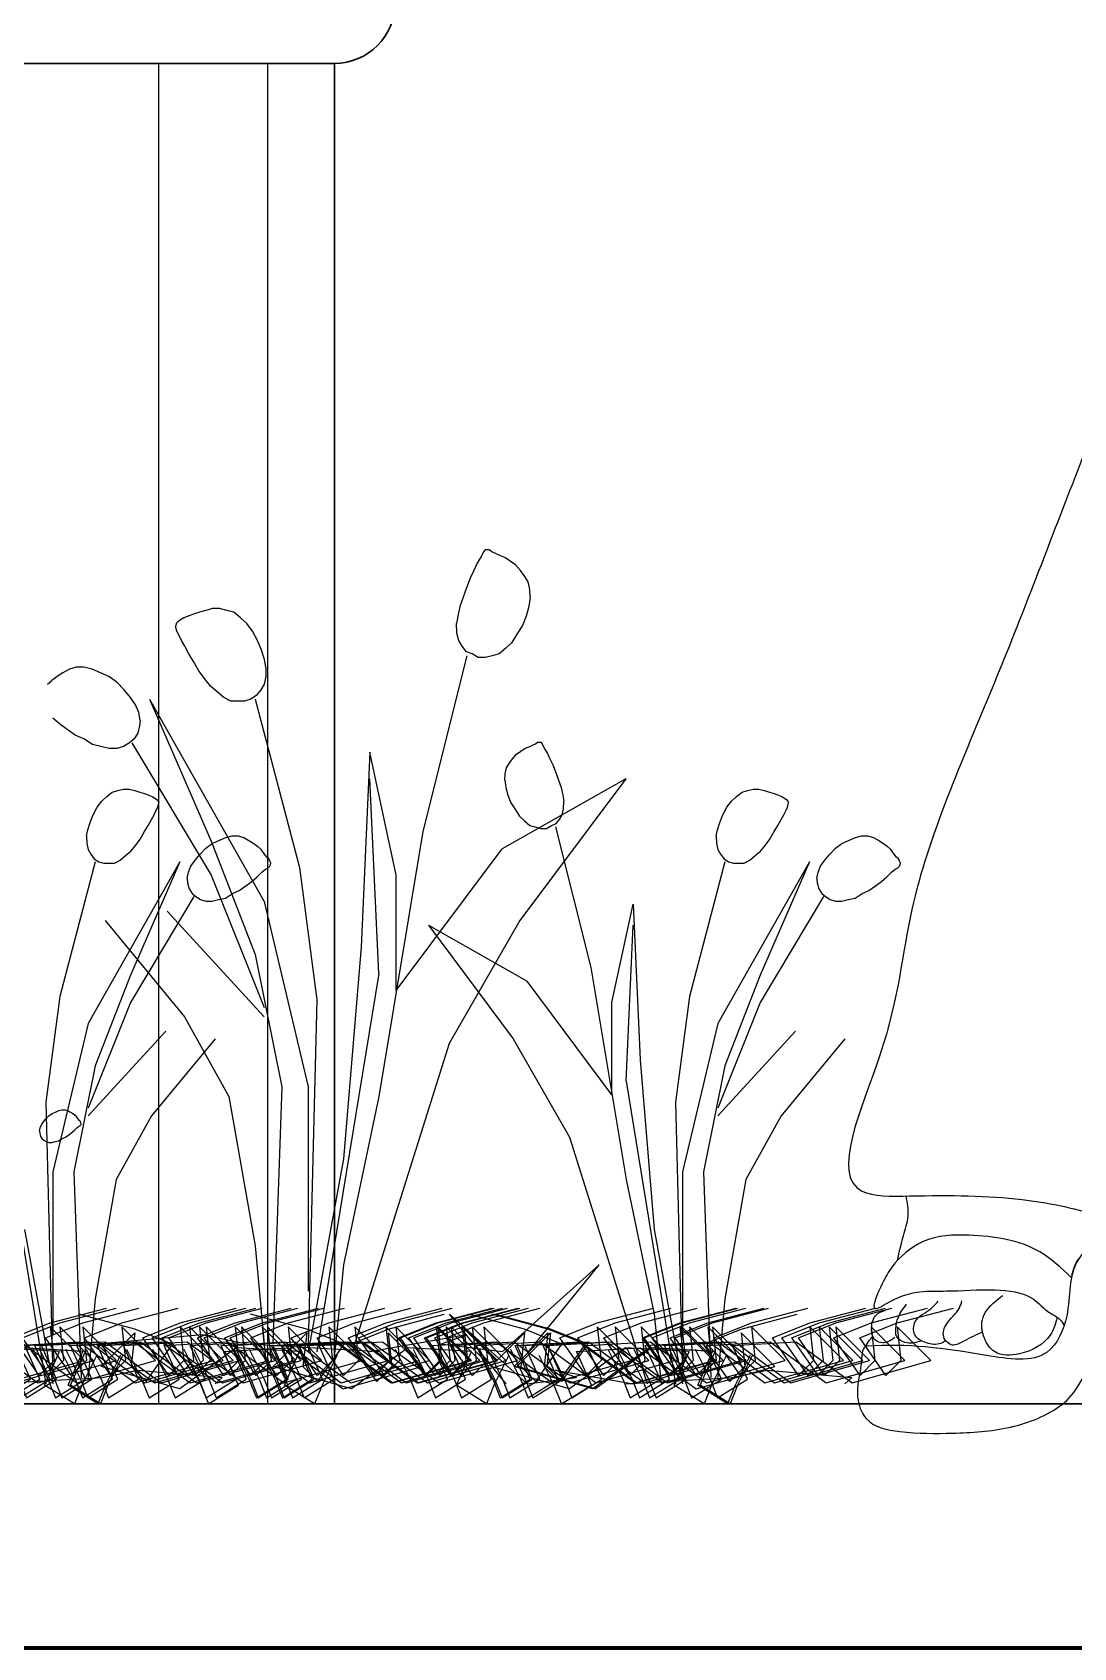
# Model space of a CAD drawing. Header units: metres. Extents: x -109 to 591, y -5 to 592.
# Drawn here: x 514.754 to 515.182, y 6.575 to 7.238 of the extents above; entities that cross this region are included whole.
import ezdxf

# ---------------------------------------------------------------- set-up
doc = ezdxf.new("R2010")
doc.units = ezdxf.units.M
doc.header["$LTSCALE"] = 0.03
doc.layers.add('Amb personas', color=8, linetype='Continuous')
doc.layers.add('Areas verdes', color=74, linetype='Continuous')
doc.layers.add('Muro', color=7, linetype='Continuous', lineweight=70)
doc.layers.add('Muro bajo', color=7, linetype='Continuous', lineweight=30)

# ---------------------------------------------------------------- blocks, each defined once
blk = doc.blocks.new('dam2')
blk.add_spline([(389.82247, 511.96284), (389.86059, 511.86052), (389.87812, 511.78105), (389.91049, 511.68002), (389.9388, 511.60054), (389.96847, 511.51029), (389.97926, 511.45236), (389.98465, 511.39848), (389.96577, 511.39713), (389.92127, 511.39713), (389.89026, 511.39175), (389.86464, 511.3904), (389.85655, 511.4106), (389.84981, 511.46718), (389.84037, 511.51702), (389.81475, 511.58707), (389.79452, 511.63422), (389.78103, 511.6625), (389.60313, 512.05307)], degree=3)
for points, knots in [([(389.96977, 511.37151), (389.96915, 511.37479), (389.96797, 511.38066), (389.96546, 511.38917), (389.96647, 511.39442), (389.96717, 511.39707)], [0.0196702, 0.0196702, 0.0196702, 0.0196702, 0.0934383, 0.1517417, 0.2109748, 0.2109748, 0.2109748, 0.2109748]), ([(389.90073, 511.36685), (389.90482, 511.37052), (389.91622, 511.38051), (389.9383, 511.38307), (389.95961, 511.38164), (389.97113, 511.37093), (389.97546, 511.36245), (389.98104, 511.34902), (389.9657, 511.36026), (389.95137, 511.35944), (389.9323, 511.36168), (389.91689, 511.36043), (389.91027, 511.35306), (389.90502, 511.35087), (389.90353, 511.34878), (389.90305, 511.34793)], [0.006062, 0.006062, 0.006062, 0.006062, 0.125101, 0.335346, 0.470824, 0.587058, 0.643344, 0.718229, 0.769405, 0.933275, 1.074645, 1.187626, 1.250176, 1.286159, 1.307644, 1.307644, 1.307644, 1.307644]), ([(389.90063, 511.36785), (389.90005, 511.37023), (389.89945, 511.37268), (389.89795, 511.3747), (389.89791, 511.37475)], [0, 0, 0, 0, 0.0530919, 0.05449483, 0.05449483, 0.05449483, 0.05449483]), ([(389.90591, 511.35105), (389.90643, 511.34849), (389.90844, 511.34146), (389.91851, 511.33565), (389.93001, 511.3349), (389.93499, 511.34193), (389.93652, 511.34982), (389.932, 511.3556), (389.9287, 511.3582), (389.92765, 511.35902)], [0.0237831, 0.0237831, 0.0237831, 0.0237831, 0.0795883, 0.1843187, 0.2569085, 0.3057364, 0.359637, 0.4230884, 0.4528736, 0.4528736, 0.4528736, 0.4528736]), ([(389.93525, 511.34434), (389.93769, 511.34313), (389.94145, 511.34123), (389.94695, 511.33766), (389.9517, 511.34189), (389.94948, 511.3483), (389.94501, 511.35172), (389.94404, 511.35535), (389.94376, 511.35643)], [0.0115743, 0.0115743, 0.0115743, 0.0115743, 0.0733709, 0.1059642, 0.1411235, 0.1799924, 0.2371829, 0.2612899, 0.2612899, 0.2612899, 0.2612899]), ([(389.94965, 511.34041), (389.95026, 511.33997), (389.95248, 511.33855), (389.9573, 511.33889), (389.9628, 511.34164), (389.96264, 511.34889), (389.95691, 511.35162), (389.95424, 511.35463), (389.95311, 511.35591)], [0.0111299, 0.0111299, 0.0111299, 0.0111299, 0.0275033, 0.069471, 0.1107259, 0.1488385, 0.2001434, 0.2378927, 0.2378927, 0.2378927, 0.2378927]), ([(389.95928, 511.34005), (389.96105, 511.33937), (389.96403, 511.33834), (389.96946, 511.34062), (389.96972, 511.3442), (389.96904, 511.34945), (389.96679, 511.35265), (389.96558, 511.35435)], [0.0168168, 0.0168168, 0.0168168, 0.0168168, 0.060318, 0.0870248, 0.1296374, 0.1685064, 0.2129652, 0.2129652, 0.2129652, 0.2129652]), ([(389.96985, 511.34117), (389.97121, 511.33985), (389.97356, 511.33818), (389.97853, 511.33966), (389.97945, 511.34469), (389.9784, 511.34994), (389.97526, 511.3512), (389.97389, 511.35176)], [0.016205, 0.016205, 0.016205, 0.016205, 0.0550066, 0.0791338, 0.1152944, 0.1550885, 0.1858402, 0.1858402, 0.1858402, 0.1858402]), ([(389.98147, 511.33692), (389.98096, 511.33781), (389.9801, 511.33933), (389.97899, 511.34067), (389.97853, 511.3412)], [0, 0, 0, 0, 0.0226074, 0.03825743, 0.03825743, 0.03825743, 0.03825743])]:
    blk.add_open_spline(points, degree=3, knots=knots)
at = {"start_tangent": (-0.994018, 0.109214), "end_tangent": (-0.994018, 0.109214)}
blk.add_spline([(389.98065, 511.33722), (389.93336, 511.33515), (389.90946, 511.33722), (389.90219, 511.35176), (389.89813, 511.37439), (389.89499, 511.3785), (389.89179, 511.33878), (389.90323, 511.31646), (389.92297, 511.30712), (389.94583, 511.304), (389.96662, 511.304), (389.98013, 511.30867), (389.98377, 511.31698), (389.98273, 511.33151), (389.98065, 511.33722)], degree=3, dxfattribs=at)

msp = doc.modelspace()

# ---------------------------------------------------------------- linework, layer by layer
for p, q in [((514.80594, 7.22491), (514.80594, 6.67491)), ((514.85065, 7.22491), (514.85065, 6.67491))]:
    msp.add_line(p, q)
at = {"layer": 'Areas verdes', "color": 6, "linetype": 'Continuous'}
for p, q in [((514.94012, 7.02532), (514.93942, 7.02454)), ((514.94082, 7.02532), (514.94012, 7.02532)), ((514.94175, 7.02532), (514.94082, 7.02532)), ((514.94284, 7.02454), (514.94175, 7.02532)), ((514.93678, 7.01989), (514.93546, 7.01678)), ((514.93779, 7.02144), (514.93678, 7.01989)), ((514.93865, 7.02299), (514.93779, 7.02144)), ((514.93942, 7.02454), (514.93865, 7.02299)), ((514.94431, 7.02377), (514.94284, 7.02454)), ((514.94609, 7.02299), (514.94431, 7.02377)), ((514.94819, 7.02221), (514.94609, 7.02299)), ((514.95036, 7.02066), (514.94819, 7.02221)), ((514.95254, 7.01911), (514.95036, 7.02066)), ((514.95463, 7.01678), (514.95254, 7.01911)), ((514.93391, 7.01368), (514.93244, 7.0098)), ((514.93546, 7.01678), (514.93391, 7.01368)), ((514.95634, 7.01445), (514.95463, 7.01678)), ((514.95773, 7.01213), (514.95634, 7.01445)), ((514.95843, 7.00902), (514.95773, 7.01213)), ((514.93096, 7.00592), (514.92972, 7.00204)), ((514.93244, 7.0098), (514.93096, 7.00592)), ((514.95859, 7.00592), (514.95804, 7.00204)), ((514.95859, 7.00592), (514.95843, 7.00902)), ((514.82032, 6.99894), (514.81815, 6.99816)), ((514.82272, 6.99971), (514.82032, 6.99894)), ((514.82536, 7.00049), (514.82272, 6.99971)), ((514.82815, 7.00126), (514.82536, 7.00049)), ((514.83103, 7.00126), (514.82815, 7.00126)), ((514.83397, 7.00049), (514.83103, 7.00126)), ((514.83685, 6.99971), (514.83397, 7.00049)), ((514.83964, 6.99738), (514.83685, 6.99971)), ((514.92972, 7.00204), (514.92879, 6.99816)), ((514.95804, 7.00204), (514.95696, 6.99816)), ((514.81326, 6.99506), (514.81302, 6.99428)), ((514.8131, 6.99351), (514.81302, 6.99428)), ((514.81349, 6.99195), (514.8131, 6.99351)), ((514.81388, 6.99583), (514.81326, 6.99506)), ((514.81427, 6.9904), (514.81349, 6.99195)), ((514.81496, 6.99661), (514.81388, 6.99583)), ((514.81636, 6.99738), (514.81496, 6.99661)), ((514.81815, 6.99816), (514.81636, 6.99738)), ((514.8422, 6.99506), (514.83964, 6.99738)), ((514.8446, 6.99195), (514.8422, 6.99506)), ((514.84662, 6.98807), (514.8446, 6.99195)), ((514.92879, 6.99816), (514.92833, 6.99506)), ((514.9284, 6.99118), (514.92833, 6.99506)), ((514.95541, 6.99428), (514.95339, 6.99118)), ((514.95696, 6.99816), (514.95541, 6.99428)), ((514.81535, 6.98807), (514.81427, 6.9904)), ((514.81675, 6.98575), (514.81535, 6.98807)), ((514.81838, 6.98264), (514.81675, 6.98575)), ((514.84825, 6.98419), (514.84662, 6.98807)), ((514.92918, 6.98807), (514.9284, 6.99118)), ((514.93058, 6.98575), (514.92918, 6.98807)), ((514.93244, 6.98342), (514.93058, 6.98575)), ((514.95106, 6.9873), (514.9485, 6.98497)), ((514.95339, 6.99118), (514.95106, 6.9873)), ((514.82032, 6.97954), (514.81838, 6.98264)), ((514.82249, 6.97566), (514.82032, 6.97954)), ((514.84941, 6.98031), (514.84825, 6.98419)), ((514.85004, 6.97721), (514.84941, 6.98031)), ((514.93469, 6.98264), (514.93244, 6.98342)), ((514.93725, 6.98109), (514.93469, 6.98264)), ((514.94004, 6.98109), (514.93725, 6.98109)), ((514.94291, 6.98187), (514.94004, 6.98109)), ((514.94578, 6.98264), (514.94291, 6.98187)), ((514.9485, 6.98497), (514.94578, 6.98264)), ((514.7643, 6.97333), (514.7622, 6.97178)), ((514.7667, 6.97488), (514.7643, 6.97333)), ((514.76934, 6.97643), (514.7667, 6.97488)), ((514.77221, 6.97721), (514.76934, 6.97643)), ((514.77531, 6.97721), (514.77221, 6.97721)), ((514.77865, 6.97643), (514.77531, 6.97721)), ((514.78214, 6.97488), (514.77865, 6.97643)), ((514.78556, 6.97333), (514.78214, 6.97488)), ((514.78889, 6.971), (514.78556, 6.97333)), ((514.82482, 6.97256), (514.82249, 6.97566)), ((514.8273, 6.96945), (514.82482, 6.97256)), ((514.84996, 6.97333), (514.84926, 6.97023)), ((514.85004, 6.97721), (514.84996, 6.97333)), ((514.76042, 6.97023), (514.7622, 6.97178)), ((514.79184, 6.9679), (514.78889, 6.971)), ((514.7944, 6.9648), (514.79184, 6.9679)), ((514.83002, 6.96712), (514.8273, 6.96945)), ((514.83281, 6.9648), (514.83002, 6.96712)), ((514.84608, 6.96557), (514.84383, 6.96402)), ((514.84794, 6.9679), (514.84608, 6.96557)), ((514.84926, 6.97023), (514.84794, 6.9679)), ((514.7965, 6.96169), (514.7944, 6.9648)), ((514.79782, 6.95859), (514.7965, 6.96169)), ((514.83568, 6.96324), (514.83281, 6.9648)), ((514.83855, 6.96324), (514.83568, 6.96324)), ((514.84127, 6.96324), (514.83855, 6.96324)), ((514.84383, 6.96402), (514.84127, 6.96324)), ((514.76531, 6.95393), (514.76251, 6.95626)), ((514.76841, 6.95161), (514.76531, 6.95393)), ((514.7982, 6.95316), (514.79743, 6.95005)), ((514.79844, 6.95549), (514.79782, 6.95859)), ((514.79844, 6.95549), (514.7982, 6.95316)), ((514.77175, 6.94928), (514.76841, 6.95161)), ((514.77524, 6.94773), (514.77175, 6.94928)), ((514.77881, 6.9454), (514.77524, 6.94773)), ((514.79401, 6.94617), (514.79161, 6.94462)), ((514.79595, 6.94773), (514.79401, 6.94617)), ((514.79743, 6.95005), (514.79595, 6.94773)), ((514.95953, 6.94516), (514.96071, 6.94579)), ((514.96071, 6.94579), (514.96158, 6.94641)), ((514.96158, 6.94641), (514.96233, 6.94641)), ((514.96233, 6.94641), (514.96288, 6.94641)), ((514.96288, 6.94641), (514.96344, 6.94579)), ((514.96344, 6.94579), (514.96406, 6.94454)), ((514.7823, 6.94462), (514.77881, 6.9454)), ((514.78571, 6.94385), (514.7823, 6.94462)), ((514.78882, 6.94385), (514.78571, 6.94385)), ((514.79161, 6.94462), (514.78882, 6.94385)), ((514.94991, 6.93772), (514.95128, 6.93958)), ((514.95128, 6.93958), (514.95295, 6.94144)), ((514.95295, 6.94144), (514.95469, 6.94268)), ((514.95469, 6.94268), (514.95643, 6.94392)), ((514.95643, 6.94392), (514.95811, 6.94454)), ((514.95811, 6.94454), (514.95953, 6.94516)), ((514.96406, 6.94454), (514.96475, 6.9433)), ((514.96475, 6.9433), (514.96555, 6.94206)), ((514.96555, 6.94206), (514.96661, 6.93958)), ((514.96661, 6.93958), (514.96785, 6.93709)), ((514.94811, 6.93089), (514.94824, 6.93337)), ((514.94824, 6.93337), (514.94879, 6.93585)), ((514.94879, 6.93585), (514.94991, 6.93772)), ((514.96785, 6.93709), (514.96903, 6.93399)), ((514.96903, 6.93399), (514.97021, 6.93089)), ((514.78475, 6.92406), (514.78699, 6.92592)), ((514.78699, 6.92592), (514.78929, 6.92654)), ((514.78929, 6.92654), (514.79164, 6.92716)), ((514.79164, 6.92716), (514.79394, 6.92716)), ((514.79394, 6.92716), (514.79618, 6.92654)), ((514.79618, 6.92654), (514.79829, 6.92592)), ((514.79829, 6.92592), (514.80021, 6.9253)), ((514.94811, 6.93089), (514.94855, 6.92778)), ((514.94855, 6.92778), (514.94941, 6.92468)), ((514.97021, 6.93089), (514.9712, 6.92778)), ((514.9712, 6.92778), (514.97195, 6.92468)), ((515.04327, 6.92406), (515.04551, 6.92592)), ((515.04551, 6.92592), (515.0478, 6.92654)), ((515.0478, 6.92654), (515.05016, 6.92716)), ((515.05016, 6.92716), (515.05246, 6.92716)), ((515.05246, 6.92716), (515.05469, 6.92654)), ((515.05469, 6.92654), (515.0568, 6.92592)), ((515.0568, 6.92592), (515.05873, 6.9253)), ((514.77917, 6.91661), (514.78078, 6.91971)), ((514.78078, 6.91971), (514.78271, 6.9222)), ((514.78271, 6.9222), (514.78475, 6.92406)), ((514.80021, 6.9253), (514.80195, 6.92468)), ((514.80195, 6.92468), (514.80338, 6.92406)), ((514.80338, 6.92406), (514.80449, 6.92344)), ((514.80449, 6.92344), (514.80536, 6.92282)), ((514.80505, 6.91847), (514.80567, 6.91971)), ((514.80536, 6.92282), (514.80586, 6.9222)), ((514.80567, 6.91971), (514.80598, 6.92096)), ((514.80586, 6.9222), (514.80605, 6.92158)), ((514.80598, 6.92096), (514.80605, 6.92158)), ((514.94941, 6.92468), (514.95066, 6.92158)), ((514.95066, 6.92158), (514.95227, 6.91909)), ((514.95227, 6.91909), (514.95413, 6.91599)), ((514.97164, 6.91661), (514.97226, 6.91909)), ((514.97195, 6.92468), (514.97232, 6.9222)), ((514.97226, 6.91909), (514.97232, 6.9222)), ((515.03768, 6.91661), (515.0393, 6.91971)), ((515.0393, 6.91971), (515.04122, 6.9222)), ((515.04122, 6.9222), (515.04327, 6.92406)), ((515.05873, 6.9253), (515.06046, 6.92468)), ((515.06046, 6.92468), (515.06189, 6.92406)), ((515.06189, 6.92406), (515.06301, 6.92344)), ((515.06301, 6.92344), (515.06388, 6.92282)), ((515.06357, 6.91847), (515.06419, 6.91971)), ((515.06388, 6.92282), (515.06438, 6.9222)), ((515.06419, 6.91971), (515.0645, 6.92096)), ((515.06438, 6.9222), (515.06456, 6.92158)), ((515.0645, 6.92096), (515.06456, 6.92158)), ((514.77693, 6.9104), (514.77786, 6.91351)), ((514.77786, 6.91351), (514.77917, 6.91661)), ((514.80176, 6.91227), (514.80307, 6.91475)), ((514.80307, 6.91475), (514.80418, 6.91661)), ((514.80418, 6.91661), (514.80505, 6.91847)), ((514.95413, 6.91599), (514.95618, 6.91413)), ((514.95618, 6.91413), (514.95835, 6.91227)), ((514.96723, 6.91227), (514.96903, 6.91289)), ((514.96903, 6.91289), (514.97052, 6.91475)), ((514.97052, 6.91475), (514.97164, 6.91661)), ((515.03545, 6.9104), (515.03638, 6.91351)), ((515.03638, 6.91351), (515.03768, 6.91661)), ((515.06028, 6.91227), (515.06158, 6.91475)), ((515.06158, 6.91475), (515.0627, 6.91661)), ((515.0627, 6.91661), (515.06357, 6.91847)), ((514.77644, 6.90792), (514.77693, 6.9104)), ((514.77644, 6.90792), (514.7765, 6.90482)), ((514.79661, 6.9042), (514.79847, 6.90668)), ((514.79847, 6.90668), (514.80021, 6.90978)), ((514.80021, 6.90978), (514.80176, 6.91227)), ((514.82802, 6.90482), (514.83075, 6.90606)), ((514.83075, 6.90606), (514.83354, 6.9073)), ((514.83354, 6.9073), (514.83621, 6.90792)), ((514.83621, 6.90792), (514.8387, 6.90792)), ((514.8387, 6.90792), (514.84099, 6.9073)), ((514.84099, 6.9073), (514.8431, 6.90606)), ((514.8431, 6.90606), (514.84503, 6.90482)), ((514.95835, 6.91227), (514.96065, 6.91164)), ((514.96065, 6.91164), (514.96295, 6.91102)), ((514.96295, 6.91102), (514.96518, 6.91102)), ((514.96518, 6.91102), (514.96723, 6.91227)), ((515.03495, 6.90792), (515.03545, 6.9104)), ((515.03495, 6.90792), (515.03501, 6.90482)), ((515.05513, 6.9042), (515.05699, 6.90668)), ((515.05699, 6.90668), (515.05873, 6.90978)), ((515.05873, 6.90978), (515.06028, 6.91227)), ((515.08654, 6.90482), (515.08927, 6.90606)), ((515.08927, 6.90606), (515.09206, 6.9073)), ((515.09206, 6.9073), (515.09473, 6.90792)), ((515.09473, 6.90792), (515.09721, 6.90792)), ((515.09721, 6.90792), (515.09951, 6.9073)), ((515.09951, 6.9073), (515.10162, 6.90606)), ((515.10162, 6.90606), (515.10354, 6.90482)), ((514.7765, 6.90482), (514.77706, 6.90233)), ((514.77706, 6.90233), (514.77811, 6.90047)), ((514.77811, 6.90047), (514.7796, 6.89861)), ((514.79022, 6.89799), (514.79245, 6.89985)), ((514.79245, 6.89985), (514.79462, 6.90171)), ((514.79462, 6.90171), (514.79661, 6.9042)), ((514.82094, 6.89799), (514.82299, 6.90047)), ((514.82299, 6.90047), (514.82535, 6.90295)), ((514.82535, 6.90295), (514.82802, 6.90482)), ((514.84503, 6.90482), (514.8467, 6.90357)), ((514.84813, 6.90233), (514.8467, 6.90357)), ((514.84943, 6.90047), (514.84813, 6.90233)), ((514.85043, 6.89923), (514.84943, 6.90047)), ((514.85123, 6.89861), (514.85043, 6.89923)), ((515.03501, 6.90482), (515.03557, 6.90233)), ((515.03557, 6.90233), (515.03663, 6.90047)), ((515.03663, 6.90047), (515.03812, 6.89861)), ((515.04873, 6.89799), (515.05097, 6.89985)), ((515.05097, 6.89985), (515.05314, 6.90171)), ((515.05314, 6.90171), (515.05513, 6.9042)), ((515.07946, 6.89799), (515.08151, 6.90047)), ((515.08151, 6.90047), (515.08387, 6.90295)), ((515.08387, 6.90295), (515.08654, 6.90482)), ((515.10354, 6.90482), (515.10522, 6.90357)), ((515.10665, 6.90233), (515.10522, 6.90357)), ((515.10795, 6.90047), (515.10665, 6.90233)), ((515.10894, 6.89923), (515.10795, 6.90047)), ((515.10975, 6.89861), (515.10894, 6.89923)), ((514.7796, 6.89861), (514.7814, 6.89737)), ((514.7814, 6.89737), (514.78345, 6.89675)), ((514.78345, 6.89675), (514.78562, 6.89675)), ((514.78562, 6.89675), (514.78792, 6.89675)), ((514.78792, 6.89675), (514.79022, 6.89799)), ((514.81771, 6.89054), (514.81821, 6.89302)), ((514.81821, 6.89302), (514.81927, 6.89551)), ((514.81927, 6.89551), (514.82094, 6.89799)), ((514.84646, 6.89116), (514.84838, 6.89302)), ((514.84838, 6.89302), (514.84987, 6.89426)), ((514.84987, 6.89426), (514.85092, 6.89488)), ((514.85092, 6.89488), (514.85161, 6.89551)), ((514.85179, 6.89737), (514.85123, 6.89861)), ((514.85161, 6.89551), (514.85198, 6.89613)), ((514.85204, 6.89675), (514.85179, 6.89737)), ((514.85198, 6.89613), (514.85204, 6.89675)), ((515.03812, 6.89861), (515.03992, 6.89737)), ((515.03992, 6.89737), (515.04197, 6.89675)), ((515.04197, 6.89675), (515.04414, 6.89675)), ((515.04414, 6.89675), (515.04644, 6.89675)), ((515.04644, 6.89675), (515.04873, 6.89799)), ((515.07623, 6.89054), (515.07673, 6.89302)), ((515.07673, 6.89302), (515.07778, 6.89551)), ((515.07778, 6.89551), (515.07946, 6.89799)), ((515.10497, 6.89116), (515.1069, 6.89302)), ((515.1069, 6.89302), (515.10839, 6.89426)), ((515.10839, 6.89426), (515.10944, 6.89488)), ((515.10944, 6.89488), (515.11012, 6.89551)), ((515.11031, 6.89737), (515.10975, 6.89861)), ((515.11012, 6.89551), (515.1105, 6.89613)), ((515.11056, 6.89675), (515.11031, 6.89737)), ((515.1105, 6.89613), (515.11056, 6.89675)), ((514.81771, 6.89054), (514.8179, 6.88868)), ((514.8179, 6.88868), (514.81852, 6.88619)), ((514.81852, 6.88619), (514.8197, 6.88433)), ((514.83907, 6.88557), (514.84174, 6.88744)), ((514.84174, 6.88744), (514.84422, 6.8893)), ((514.84422, 6.8893), (514.84646, 6.89116)), ((515.07623, 6.89054), (515.07642, 6.88868)), ((515.07642, 6.88868), (515.07704, 6.88619)), ((515.07704, 6.88619), (515.07822, 6.88433)), ((515.09759, 6.88557), (515.10025, 6.88744)), ((515.10025, 6.88744), (515.10274, 6.8893)), ((515.10274, 6.8893), (515.10497, 6.89116)), ((514.8197, 6.88433), (514.82125, 6.88309)), ((514.82125, 6.88309), (514.82318, 6.88185)), ((514.82318, 6.88185), (514.82541, 6.88123)), ((514.82541, 6.88123), (514.8279, 6.88123)), ((514.8279, 6.88123), (514.83063, 6.88185)), ((514.83063, 6.88185), (514.83342, 6.88247)), ((514.83342, 6.88247), (514.83628, 6.88433)), ((514.83628, 6.88433), (514.83907, 6.88557)), ((515.07822, 6.88433), (515.07977, 6.88309)), ((515.07977, 6.88309), (515.08169, 6.88185)), ((515.08169, 6.88185), (515.08393, 6.88123)), ((515.08393, 6.88123), (515.08641, 6.88123)), ((515.08641, 6.88123), (515.08914, 6.88185)), ((515.08914, 6.88185), (515.09194, 6.88247)), ((515.09194, 6.88247), (515.09479, 6.88433)), ((515.09479, 6.88433), (515.09759, 6.88557)), ((514.76089, 6.79308), (514.76223, 6.79401)), ((514.76223, 6.79401), (514.76359, 6.79464)), ((514.76359, 6.79464), (514.76499, 6.79526)), ((514.76499, 6.79526), (514.76632, 6.79557)), ((514.76632, 6.79557), (514.76756, 6.79557)), ((514.76756, 6.79557), (514.76871, 6.79526)), ((514.76871, 6.79526), (514.76977, 6.79464)), ((514.76977, 6.79464), (514.77073, 6.79401)), ((514.77073, 6.79401), (514.77157, 6.79339)), ((514.77228, 6.79277), (514.77157, 6.79339)), ((514.75707, 6.78688), (514.75732, 6.78812)), ((514.75707, 6.78688), (514.75717, 6.78595)), ((514.75732, 6.78812), (514.75785, 6.78936)), ((514.75785, 6.78936), (514.75869, 6.7906)), ((514.75869, 6.7906), (514.75971, 6.79184)), ((514.75971, 6.79184), (514.76089, 6.79308)), ((514.77033, 6.78626), (514.77144, 6.78719)), ((514.77144, 6.78719), (514.77241, 6.78812)), ((514.77293, 6.79184), (514.77228, 6.79277)), ((514.77241, 6.78812), (514.77315, 6.78874)), ((514.77343, 6.79122), (514.77293, 6.79184)), ((514.77315, 6.78874), (514.77368, 6.78905)), ((514.77383, 6.79091), (514.77343, 6.79122)), ((514.77368, 6.78905), (514.77402, 6.78936)), ((514.77411, 6.79029), (514.77383, 6.79091)), ((514.77402, 6.78936), (514.77421, 6.78967)), ((514.77424, 6.78998), (514.77411, 6.79029)), ((514.77421, 6.78967), (514.77424, 6.78998)), ((514.75717, 6.78595), (514.75748, 6.7847)), ((514.75748, 6.7847), (514.75807, 6.78377)), ((514.75807, 6.78377), (514.75884, 6.78315)), ((514.75884, 6.78315), (514.75981, 6.78253)), ((514.75981, 6.78253), (514.76092, 6.78222)), ((514.76092, 6.78222), (514.76216, 6.78222)), ((514.76216, 6.78222), (514.76353, 6.78253)), ((514.76353, 6.78253), (514.76493, 6.78284)), ((514.76493, 6.78284), (514.76635, 6.78377)), ((514.76635, 6.78377), (514.76775, 6.78439)), ((514.76775, 6.78439), (514.76909, 6.78532)), ((514.76909, 6.78532), (514.77033, 6.78626))]:
    msp.add_line(p, q, dxfattribs=at)
at = {"layer": 'Areas verdes', "linetype": 'Continuous'}
for p, q in [((514.93259, 6.98187), (514.91444, 6.90971)), ((514.80224, 6.96402), (514.82753, 6.90583)), ((514.80224, 6.96402), (514.84926, 6.881)), ((514.84569, 6.96402), (514.86377, 6.89496)), ((514.79495, 6.94617), (514.82753, 6.89186)), ((514.89271, 6.94229), (514.88914, 6.86237)), ((514.90357, 6.89186), (514.89271, 6.94229)), ((514.89636, 6.85151), (514.89271, 6.93143)), ((514.99777, 6.93143), (514.94703, 6.90272)), ((514.99777, 6.93143), (514.95432, 6.87324)), ((514.82753, 6.90583), (514.84569, 6.85927)), ((514.91444, 6.90971), (514.89636, 6.80108)), ((514.96891, 6.91164), (514.98343, 6.85392)), ((514.90357, 6.84453), (514.94703, 6.90272)), ((514.77991, 6.89737), (514.76545, 6.84212)), ((514.81467, 6.89737), (514.77706, 6.83095)), ((514.81467, 6.89737), (514.79444, 6.85081)), ((514.86377, 6.89496), (514.87099, 6.84065)), ((515.03843, 6.89737), (515.02397, 6.84212)), ((515.07319, 6.89737), (515.03557, 6.83095)), ((515.07319, 6.89737), (515.05295, 6.85081)), ((514.82753, 6.89186), (514.84926, 6.83754)), ((514.90357, 6.84453), (514.90357, 6.89186)), ((514.82051, 6.88309), (514.79444, 6.83964)), ((514.84926, 6.881), (514.86742, 6.80496)), ((514.99212, 6.83964), (515.00081, 6.87999)), ((515.00081, 6.87999), (515.00367, 6.81605)), ((515.07903, 6.88309), (515.05295, 6.83964)), ((514.78408, 6.87324), (514.81667, 6.83367)), ((514.84926, 6.83367), (514.80946, 6.87712)), ((514.95432, 6.87324), (514.9253, 6.8228)), ((514.91676, 6.8713), (514.95736, 6.84833)), ((514.91676, 6.8713), (514.95153, 6.82474)), ((514.99789, 6.80736), (515.00081, 6.8713)), ((514.88914, 6.86237), (514.88185, 6.77547)), ((514.84569, 6.85927), (514.85655, 6.80496)), ((514.98343, 6.85392), (514.99789, 6.76701)), ((514.79444, 6.85081), (514.77991, 6.81357)), ((514.89636, 6.85151), (514.87099, 6.69633)), ((514.99212, 6.80177), (514.95736, 6.84833)), ((515.05295, 6.85081), (515.03843, 6.81357)), ((514.76545, 6.84212), (514.75968, 6.79867)), ((514.79444, 6.83964), (514.77706, 6.79619)), ((514.87099, 6.84065), (514.86742, 6.69943)), ((514.99212, 6.80177), (514.99212, 6.83964)), ((515.02397, 6.84212), (515.01819, 6.79867)), ((515.05295, 6.83964), (515.03557, 6.79619)), ((514.81667, 6.83367), (514.83483, 6.80108)), ((514.77706, 6.83095), (514.76253, 6.77012)), ((514.77706, 6.79308), (514.8089, 6.82784)), ((515.03557, 6.83095), (515.02105, 6.77012)), ((515.03557, 6.79308), (515.06742, 6.82784)), ((514.8292, 6.82474), (514.80313, 6.79308)), ((514.9253, 6.8228), (514.8855, 6.69633)), ((514.95153, 6.82474), (514.97474, 6.78439)), ((515.08772, 6.82474), (515.06164, 6.79308)), ((514.77991, 6.81357), (514.77122, 6.77012)), ((515.00367, 6.81605), (515.0095, 6.74653)), ((515.03843, 6.81357), (515.02974, 6.77012)), ((514.73938, 6.80736), (514.75968, 6.68321)), ((514.99789, 6.80736), (515.01819, 6.68321)), ((514.83483, 6.80108), (514.84569, 6.73978)), ((514.85655, 6.80496), (514.85291, 6.69943)), ((514.86742, 6.80496), (514.86742, 6.72116)), ((514.89636, 6.80108), (514.88185, 6.73202)), ((514.75968, 6.79867), (514.76253, 6.6857)), ((515.01819, 6.79867), (515.02105, 6.6857)), ((514.80313, 6.79308), (514.7886, 6.76701)), ((515.06164, 6.79308), (515.04712, 6.76701)), ((514.97474, 6.78439), (515.00658, 6.68321)), ((514.88185, 6.77547), (514.86742, 6.69633)), ((514.76253, 6.77012), (514.76253, 6.70308)), ((514.77122, 6.77012), (514.77414, 6.6857)), ((514.7886, 6.76701), (514.77991, 6.71797)), ((514.99789, 6.76701), (515.0095, 6.71177)), ((515.02105, 6.77012), (515.02105, 6.70308)), ((515.02974, 6.77012), (515.03266, 6.6857)), ((515.04712, 6.76701), (515.03843, 6.71797)), ((514.75099, 6.74653), (514.76253, 6.68321)), ((515.0095, 6.74653), (515.02105, 6.68321)), ((514.84569, 6.73978), (514.84926, 6.69943)), ((514.88185, 6.73202), (514.87828, 6.69633)), ((514.98691, 6.73202), (514.94703, 6.69633)), ((514.95789, 6.69633), (514.98691, 6.73202)), ((514.77991, 6.71797), (514.77706, 6.6857)), ((515.03843, 6.71797), (515.03557, 6.6857)), ((514.92545, 6.71177), (514.95736, 6.68321)), ((514.94867, 6.68321), (514.92545, 6.71177)), ((515.0095, 6.71177), (515.01236, 6.68321)), ((514.82396, 6.70331), (514.78051, 6.69943)), ((514.84204, 6.69943), (514.82396, 6.70331)), ((514.93259, 6.70331), (514.89271, 6.69633)), ((514.92173, 6.69943), (514.93259, 6.70331)), ((514.78051, 6.69943), (514.78408, 6.69633)), ((514.89636, 6.69633), (514.84204, 6.69943)), ((514.94703, 6.69633), (514.92173, 6.69943)), ((514.78283, 6.6857), (514.79729, 6.6888)), ((514.79729, 6.6888), (514.83205, 6.6857)), ((514.96891, 6.6888), (515.00081, 6.68321)), ((514.9776, 6.6857), (514.96891, 6.6888)), ((515.04135, 6.6857), (515.05581, 6.6888)), ((515.05581, 6.6888), (515.09057, 6.6857)), ((514.73938, 6.68321), (514.78283, 6.6857)), ((514.83205, 6.6857), (514.8292, 6.68321)), ((514.95736, 6.68321), (514.9776, 6.6857)), ((514.99789, 6.68321), (515.04135, 6.6857)), ((515.09057, 6.6857), (515.08772, 6.68321))]:
    msp.add_line(p, q, dxfattribs=at)
at = {"layer": 'Areas verdes'}
for points in [[(514.67855, 6.69737), (514.68469, 6.68509), (514.68777, 6.67741), (514.70006, 6.68509), (514.69391, 6.69891), (514.72004, 6.70044), (514.74309, 6.68355), (514.77536, 6.69276), (514.76153, 6.70658), (514.76306, 6.69276), (514.75692, 6.68662), (514.74616, 6.70198), (514.76153, 6.70812), (514.78457, 6.71426)], [(514.68249, 6.69737), (514.68864, 6.68509), (514.69171, 6.67741), (514.704, 6.68509), (514.69785, 6.69891), (514.72398, 6.70044), (514.74703, 6.68355), (514.7793, 6.69276), (514.76547, 6.70658), (514.767, 6.69276), (514.76086, 6.68662), (514.7501, 6.70198), (514.76547, 6.70812), (514.78852, 6.71426)], [(514.69188, 6.69737), (514.69803, 6.68509), (514.7011, 6.67741), (514.71339, 6.68509), (514.70725, 6.69891), (514.73337, 6.70044), (514.75642, 6.68355), (514.78869, 6.69276), (514.77486, 6.70658), (514.77639, 6.69276), (514.77025, 6.68662), (514.75949, 6.70198), (514.77486, 6.70812), (514.79791, 6.71426)], [(514.70794, 6.69737), (514.71409, 6.68509), (514.71716, 6.67741), (514.72945, 6.68509), (514.7233, 6.69891), (514.74943, 6.70044), (514.77248, 6.68355), (514.80475, 6.69276), (514.79092, 6.70658), (514.79245, 6.69276), (514.78631, 6.68662), (514.77555, 6.70198), (514.79092, 6.70812), (514.81397, 6.71426)], [(514.73185, 6.69737), (514.738, 6.68509), (514.74107, 6.67741), (514.75336, 6.68509), (514.74722, 6.69891), (514.77334, 6.70044), (514.79639, 6.68355), (514.82866, 6.69276), (514.81483, 6.70658), (514.81637, 6.69276), (514.81022, 6.68662), (514.79946, 6.70198), (514.81483, 6.70812), (514.83788, 6.71426)], [(514.73575, 6.69737), (514.7419, 6.68509), (514.74497, 6.67741), (514.75726, 6.68509), (514.75111, 6.69891), (514.77724, 6.70044), (514.80029, 6.68355), (514.83256, 6.69276), (514.81873, 6.70658), (514.82026, 6.69276), (514.81412, 6.68662), (514.80336, 6.70198), (514.81873, 6.70812), (514.84178, 6.71426)], [(514.73982, 6.69737), (514.74597, 6.68509), (514.74904, 6.67741), (514.76134, 6.68509), (514.75519, 6.69891), (514.78131, 6.70044), (514.80436, 6.68355), (514.83663, 6.69276), (514.8228, 6.70658), (514.82434, 6.69276), (514.81819, 6.68662), (514.80743, 6.70198), (514.8228, 6.70812), (514.84585, 6.71426)], [(514.74252, 6.69737), (514.74867, 6.68509), (514.75174, 6.67741), (514.76403, 6.68509), (514.75789, 6.69891), (514.78401, 6.70044), (514.80706, 6.68355), (514.83933, 6.69276), (514.8255, 6.70658), (514.82703, 6.69276), (514.82089, 6.68662), (514.81013, 6.70198), (514.8255, 6.70812), (514.84855, 6.71426)], [(514.75441, 6.69737), (514.76056, 6.68509), (514.76363, 6.67741), (514.77592, 6.68509), (514.76978, 6.69891), (514.7959, 6.70044), (514.81895, 6.68355), (514.85122, 6.69276), (514.83739, 6.70658), (514.83893, 6.69276), (514.83278, 6.68662), (514.82202, 6.70198), (514.83739, 6.70812), (514.86044, 6.71426)], [(514.75707, 6.69737), (514.76322, 6.68509), (514.76629, 6.67741), (514.77858, 6.68509), (514.77243, 6.69891), (514.79856, 6.70044), (514.82161, 6.68355), (514.85388, 6.69276), (514.84005, 6.70658), (514.84158, 6.69276), (514.83544, 6.68662), (514.82468, 6.70198), (514.84005, 6.70812), (514.8631, 6.71426)], [(514.76555, 6.69737), (514.7717, 6.68509), (514.77477, 6.67741), (514.78706, 6.68509), (514.78092, 6.69891), (514.80704, 6.70044), (514.83009, 6.68355), (514.86236, 6.69276), (514.84853, 6.70658), (514.85007, 6.69276), (514.84392, 6.68662), (514.83316, 6.70198), (514.84853, 6.70812), (514.87158, 6.71426)], [(514.76774, 6.69737), (514.77388, 6.68509), (514.77696, 6.67741), (514.78925, 6.68509), (514.7831, 6.69891), (514.80923, 6.70044), (514.83227, 6.68355), (514.86454, 6.69276), (514.85071, 6.70658), (514.85225, 6.69276), (514.8461, 6.68662), (514.83535, 6.70198), (514.85071, 6.70812), (514.87376, 6.71426)], [(514.77622, 6.69737), (514.78237, 6.68509), (514.78544, 6.67741), (514.79773, 6.68509), (514.79159, 6.69891), (514.81771, 6.70044), (514.84076, 6.68355), (514.87303, 6.69276), (514.8592, 6.70658), (514.86073, 6.69276), (514.85459, 6.68662), (514.84383, 6.70198), (514.8592, 6.70812), (514.88225, 6.71426)], [(514.79287, 6.69737), (514.79902, 6.68509), (514.80209, 6.67741), (514.81438, 6.68509), (514.80824, 6.69891), (514.83436, 6.70044), (514.85741, 6.68355), (514.88968, 6.69276), (514.87585, 6.70658), (514.87738, 6.69276), (514.87124, 6.68662), (514.86048, 6.70198), (514.87585, 6.70812), (514.8989, 6.71426)], [(514.80354, 6.69737), (514.80968, 6.68509), (514.81276, 6.67741), (514.82505, 6.68509), (514.8189, 6.69891), (514.84503, 6.70044), (514.86808, 6.68355), (514.90035, 6.69276), (514.88652, 6.70658), (514.88805, 6.69276), (514.88191, 6.68662), (514.87115, 6.70198), (514.88652, 6.70812), (514.90957, 6.71426)], [(514.81635, 6.69737), (514.82249, 6.68509), (514.82557, 6.67741), (514.83786, 6.68509), (514.83171, 6.69891), (514.85783, 6.70044), (514.88088, 6.68355), (514.91315, 6.69276), (514.89932, 6.70658), (514.90086, 6.69276), (514.89471, 6.68662), (514.88396, 6.70198), (514.89932, 6.70812), (514.92237, 6.71426)], [(514.82042, 6.69737), (514.82657, 6.68509), (514.82964, 6.67741), (514.84193, 6.68509), (514.83579, 6.69891), (514.86191, 6.70044), (514.88496, 6.68355), (514.91723, 6.69276), (514.9034, 6.70658), (514.90493, 6.69276), (514.89879, 6.68662), (514.88803, 6.70198), (514.9034, 6.70812), (514.92645, 6.71426)], [(514.83692, 6.69737), (514.84307, 6.68509), (514.84614, 6.67741), (514.85843, 6.68509), (514.85228, 6.69891), (514.87841, 6.70044), (514.90146, 6.68355), (514.93373, 6.69276), (514.9199, 6.70658), (514.92143, 6.69276), (514.91529, 6.68662), (514.90453, 6.70198), (514.9199, 6.70812), (514.94295, 6.71426)], [(514.83767, 6.69737), (514.84381, 6.68509), (514.84688, 6.67741), (514.85918, 6.68509), (514.85303, 6.69891), (514.87915, 6.70044), (514.9022, 6.68355), (514.93447, 6.69276), (514.92064, 6.70658), (514.92218, 6.69276), (514.91603, 6.68662), (514.90528, 6.70198), (514.92064, 6.70812), (514.94369, 6.71426)], [(514.84112, 6.69737), (514.84727, 6.68509), (514.85034, 6.67741), (514.86263, 6.68509), (514.85649, 6.69891), (514.88261, 6.70044), (514.90566, 6.68355), (514.93793, 6.69276), (514.9241, 6.70658), (514.92563, 6.69276), (514.91949, 6.68662), (514.90873, 6.70198), (514.9241, 6.70812), (514.94715, 6.71426)], [(514.84314, 6.69737), (514.84929, 6.68509), (514.85236, 6.67741), (514.86466, 6.68509), (514.85851, 6.69891), (514.88463, 6.70044), (514.90768, 6.68355), (514.93995, 6.69276), (514.92612, 6.70658), (514.92766, 6.69276), (514.92151, 6.68662), (514.91076, 6.70198), (514.92612, 6.70812), (514.94917, 6.71426)], [(514.84759, 6.69737), (514.85373, 6.68509), (514.85681, 6.67741), (514.8691, 6.68509), (514.86295, 6.69891), (514.88908, 6.70044), (514.91212, 6.68355), (514.94439, 6.69276), (514.93056, 6.70658), (514.9321, 6.69276), (514.92595, 6.68662), (514.9152, 6.70198), (514.93056, 6.70812), (514.95361, 6.71426)], [(514.84833, 6.69737), (514.85448, 6.68509), (514.85755, 6.67741), (514.86984, 6.68509), (514.8637, 6.69891), (514.88982, 6.70044), (514.91287, 6.68355), (514.94514, 6.69276), (514.93131, 6.70658), (514.93285, 6.69276), (514.9267, 6.68662), (514.91594, 6.70198), (514.93131, 6.70812), (514.95436, 6.71426)], [(514.85179, 6.69737), (514.85794, 6.68509), (514.86101, 6.67741), (514.8733, 6.68509), (514.86715, 6.69891), (514.89328, 6.70044), (514.91633, 6.68355), (514.9486, 6.69276), (514.93477, 6.70658), (514.9363, 6.69276), (514.93016, 6.68662), (514.9194, 6.70198), (514.93477, 6.70812), (514.95782, 6.71426)], [(514.85648, 6.69737), (514.86262, 6.68509), (514.8657, 6.67741), (514.87799, 6.68509), (514.87184, 6.69891), (514.89797, 6.70044), (514.92101, 6.68355), (514.95328, 6.69276), (514.93945, 6.70658), (514.94099, 6.69276), (514.93484, 6.68662), (514.92409, 6.70198), (514.93945, 6.70812), (514.9625, 6.71426)], [(514.90313, 6.69737), (514.90928, 6.68509), (514.91235, 6.67741), (514.92465, 6.68509), (514.9185, 6.69891), (514.94462, 6.70044), (514.96767, 6.68355), (514.99994, 6.69276), (514.98611, 6.70658), (514.98765, 6.69276), (514.9815, 6.68662), (514.97074, 6.70198), (514.98611, 6.70812), (515.00916, 6.71426)], [(514.91047, 6.69737), (514.91661, 6.68509), (514.91969, 6.67741), (514.93198, 6.68509), (514.92583, 6.69891), (514.95195, 6.70044), (514.975, 6.68355), (515.00727, 6.69276), (514.99344, 6.70658), (514.99498, 6.69276), (514.98883, 6.68662), (514.97808, 6.70198), (514.99344, 6.70812), (515.01649, 6.71426)], [(514.92113, 6.69737), (514.92728, 6.68509), (514.93035, 6.67741), (514.94265, 6.68509), (514.9365, 6.69891), (514.96262, 6.70044), (514.98567, 6.68355), (515.01794, 6.69276), (515.00411, 6.70658), (515.00565, 6.69276), (514.9995, 6.68662), (514.98874, 6.70198), (515.00411, 6.70812), (515.02716, 6.71426)], [(514.93706, 6.69737), (514.94321, 6.68509), (514.94628, 6.67741), (514.95858, 6.68509), (514.95243, 6.69891), (514.97855, 6.70044), (515.0016, 6.68355), (515.03387, 6.69276), (515.02004, 6.70658), (515.02158, 6.69276), (515.01543, 6.68662), (515.00468, 6.70198), (515.02004, 6.70812), (515.04309, 6.71426)], [(514.93778, 6.69737), (514.94393, 6.68509), (514.947, 6.67741), (514.9593, 6.68509), (514.95315, 6.69891), (514.97927, 6.70044), (515.00232, 6.68355), (515.03459, 6.69276), (515.02076, 6.70658), (515.0223, 6.69276), (515.01615, 6.68662), (515.00539, 6.70198), (515.02076, 6.70812), (515.04381, 6.71426)], [(514.94101, 6.69737), (514.94715, 6.68509), (514.95023, 6.67741), (514.96252, 6.68509), (514.95637, 6.69891), (514.98249, 6.70044), (515.00554, 6.68355), (515.03781, 6.69276), (515.02398, 6.70658), (515.02552, 6.69276), (515.01937, 6.68662), (515.00862, 6.70198), (515.02398, 6.70812), (515.04703, 6.71426)], [(514.94845, 6.69737), (514.9546, 6.68509), (514.95767, 6.67741), (514.96996, 6.68509), (514.96382, 6.69891), (514.98994, 6.70044), (515.01299, 6.68355), (515.04526, 6.69276), (515.03143, 6.70658), (515.03296, 6.69276), (515.02682, 6.68662), (515.01606, 6.70198), (515.03143, 6.70812), (515.05448, 6.71426)], [(514.9504, 6.69737), (514.95654, 6.68509), (514.95962, 6.67741), (514.97191, 6.68509), (514.96576, 6.69891), (514.99189, 6.70044), (515.01494, 6.68355), (515.0472, 6.69276), (515.03338, 6.70658), (515.03491, 6.69276), (515.02876, 6.68662), (515.01801, 6.70198), (515.03338, 6.70812), (515.05642, 6.71426)], [(514.96646, 6.69737), (514.9726, 6.68509), (514.97567, 6.67741), (514.98797, 6.68509), (514.98182, 6.69891), (515.00794, 6.70044), (515.03099, 6.68355), (515.06326, 6.69276), (515.04943, 6.70658), (515.05097, 6.69276), (515.04482, 6.68662), (515.03407, 6.70198), (515.04943, 6.70812), (515.07248, 6.71426)], [(514.99037, 6.69737), (514.99652, 6.68509), (514.99959, 6.67741), (515.01188, 6.68509), (515.00573, 6.69891), (515.03186, 6.70044), (515.05491, 6.68355), (515.08718, 6.69276), (515.07335, 6.70658), (515.07488, 6.69276), (515.06874, 6.68662), (515.05798, 6.70198), (515.07335, 6.70812), (515.0964, 6.71426)], [(514.99427, 6.69737), (515.00041, 6.68509), (515.00349, 6.67741), (515.01578, 6.68509), (515.00963, 6.69891), (515.03576, 6.70044), (515.0588, 6.68355), (515.09107, 6.69276), (515.07724, 6.70658), (515.07878, 6.69276), (515.07263, 6.68662), (515.06188, 6.70198), (515.07724, 6.70812), (515.10029, 6.71426)], [(514.99834, 6.69737), (515.00449, 6.68509), (515.00756, 6.67741), (515.01985, 6.68509), (515.01371, 6.69891), (515.03983, 6.70044), (515.06288, 6.68355), (515.09515, 6.69276), (515.08132, 6.70658), (515.08285, 6.69276), (515.07671, 6.68662), (515.06595, 6.70198), (515.08132, 6.70812), (515.10437, 6.71426)], [(515.00104, 6.69737), (515.00718, 6.68509), (515.01026, 6.67741), (515.02255, 6.68509), (515.0164, 6.69891), (515.04253, 6.70044), (515.06557, 6.68355), (515.09784, 6.69276), (515.08401, 6.70658), (515.08555, 6.69276), (515.0794, 6.68662), (515.06865, 6.70198), (515.08401, 6.70812), (515.10706, 6.71426)], [(515.01559, 6.69737), (515.02173, 6.68509), (515.0248, 6.67741), (515.0371, 6.68509), (515.03095, 6.69891), (515.05707, 6.70044), (515.08012, 6.68355), (515.11239, 6.69276), (515.09856, 6.70658), (515.1001, 6.69276), (515.09395, 6.68662), (515.0832, 6.70198), (515.09856, 6.70812), (515.12161, 6.71426)], [(515.02625, 6.69737), (515.0324, 6.68509), (515.03547, 6.67741), (515.04777, 6.68509), (515.04162, 6.69891), (515.06774, 6.70044), (515.09079, 6.68355), (515.12306, 6.69276), (515.10923, 6.70658), (515.11077, 6.69276), (515.10462, 6.68662), (515.09386, 6.70198), (515.10923, 6.70812), (515.13228, 6.71426)], [(514.78068, 6.69487), (514.77453, 6.68258), (514.77146, 6.67491), (514.75916, 6.68258), (514.76531, 6.6964), (514.73919, 6.69794), (514.71614, 6.68105), (514.68387, 6.69026), (514.6977, 6.70408), (514.69616, 6.69026), (514.70231, 6.68412), (514.71306, 6.69947), (514.6977, 6.70561), (514.67465, 6.71175)], [(514.79031, 6.69487), (514.78416, 6.68258), (514.78109, 6.67491), (514.76879, 6.68258), (514.77494, 6.6964), (514.74882, 6.69794), (514.72577, 6.68105), (514.6935, 6.69026), (514.70733, 6.70408), (514.70579, 6.69026), (514.71194, 6.68412), (514.7227, 6.69947), (514.70733, 6.70561), (514.68428, 6.71175)], [(514.79134, 6.69487), (514.78519, 6.68258), (514.78212, 6.67491), (514.76982, 6.68258), (514.77597, 6.6964), (514.74985, 6.69794), (514.7268, 6.68105), (514.69453, 6.69026), (514.70836, 6.70408), (514.70682, 6.69026), (514.71297, 6.68412), (514.72372, 6.69947), (514.70836, 6.70561), (514.68531, 6.71175)], [(514.87926, 6.69487), (514.87311, 6.68258), (514.87004, 6.67491), (514.85774, 6.68258), (514.86389, 6.6964), (514.83777, 6.69794), (514.81472, 6.68105), (514.78245, 6.69026), (514.79628, 6.70408), (514.79474, 6.69026), (514.80089, 6.68412), (514.81165, 6.69947), (514.79628, 6.70561), (514.77323, 6.71175)], [(514.81724, 6.69487), (514.82339, 6.68258), (514.82646, 6.67491), (514.83875, 6.68258), (514.83261, 6.6964), (514.85873, 6.69794), (514.88178, 6.68105), (514.91405, 6.69026), (514.90022, 6.70408), (514.90175, 6.69026), (514.89561, 6.68412), (514.88485, 6.69947), (514.90022, 6.70561), (514.92327, 6.71175)], [(514.94977, 6.69487), (514.94363, 6.68258), (514.94055, 6.67491), (514.92826, 6.68258), (514.93441, 6.6964), (514.90828, 6.69794), (514.88524, 6.68105), (514.85297, 6.69026), (514.8668, 6.70408), (514.86526, 6.69026), (514.87141, 6.68412), (514.88216, 6.69947), (514.8668, 6.70561), (514.84375, 6.71175)], [(515.03919, 6.69487), (515.03305, 6.68258), (515.02997, 6.67491), (515.01768, 6.68258), (515.02383, 6.6964), (514.9977, 6.69794), (514.97465, 6.68105), (514.94239, 6.69026), (514.95621, 6.70408), (514.95468, 6.69026), (514.96082, 6.68412), (514.97158, 6.69947), (514.95621, 6.70561), (514.93317, 6.71175)], [(515.04882, 6.69487), (515.04268, 6.68258), (515.0396, 6.67491), (515.02731, 6.68258), (515.03346, 6.6964), (515.00733, 6.69794), (514.98428, 6.68105), (514.95202, 6.69026), (514.96584, 6.70408), (514.96431, 6.69026), (514.97046, 6.68412), (514.98121, 6.69947), (514.96584, 6.70561), (514.9428, 6.71175)], [(515.04985, 6.69487), (515.04371, 6.68258), (515.04063, 6.67491), (515.02834, 6.68258), (515.03449, 6.6964), (515.00836, 6.69794), (514.98531, 6.68105), (514.95304, 6.69026), (514.96687, 6.70408), (514.96534, 6.69026), (514.97148, 6.68412), (514.98224, 6.69947), (514.96687, 6.70561), (514.94383, 6.71175)], [(514.96215, 6.69487), (514.9683, 6.68258), (514.97137, 6.67491), (514.98366, 6.68258), (514.97752, 6.6964), (515.00364, 6.69794), (515.02669, 6.68105), (515.05896, 6.69026), (515.04513, 6.70408), (515.04667, 6.69026), (515.04052, 6.68412), (515.02976, 6.69947), (515.04513, 6.70561), (515.06818, 6.71175)]]:
    msp.add_lwpolyline(points, dxfattribs=at)
at = {"layer": 'Muro'}
msp.add_line((504.84408, 6.57491), (517.29465, 6.57491), dxfattribs=at)
at = {"layer": 'Muro bajo'}
for p, q in [((514.87816, 7.22491), (512.02953, 7.22491)), ((514.87816, 6.67491), (514.87816, 7.22491)), ((517.29465, 6.67491), (504.84408, 6.67491))]:
    msp.add_line(p, q, dxfattribs=at)
msp.add_arc((514.87816, 7.24991), 0.025, 270, 90, dxfattribs=at)

# ---------------------------------------------------------------- block references
at = {"layer": 'Amb personas', "xscale": -1.038476208490459, "yscale": 1.038476208490465, "zscale": 1.038476208490445, "rotation": 358.1824489706468}
msp.add_blockref('dam2', (903.0367, -536.89073), dxfattribs=at)

doc.saveas('drawing.dxf')
